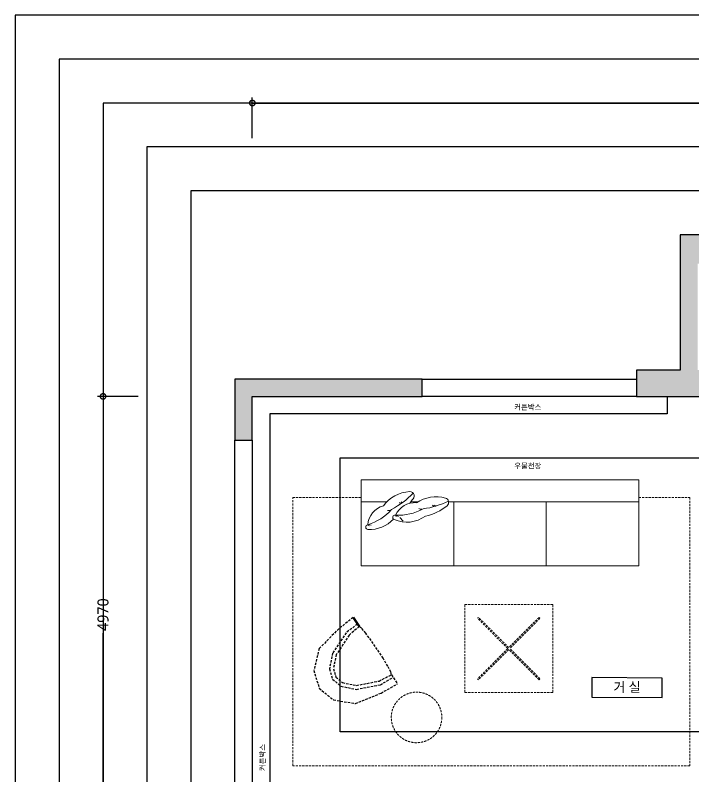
# Model space of a CAD drawing. Header units: millimetres. Extents: x -41292 to 298682, y -22072 to 33155.
# Drawn here: x -21856 to -14129, y 24484 to 33155 of the extents above; entities that cross this region are included whole.
import ezdxf

# ---------------------------------------------------------------- set-up
doc = ezdxf.new("R2010")
doc.units = ezdxf.units.MM
for name, pattern in [('( Hidden )', [0.375, 0.25, -0.125]), ('DASHED2', [0.375, 0.25, -0.125]), ('HIDDEN', [9.525, 6.35, -3.175])]:
    doc.linetypes.add(name, pattern=pattern)
doc.layers.add('009_프린트_제외', color=250, linetype='Continuous', plot=False)
for name, color, linetype in [('건축_벽체', 2, 'Continuous'), ('인테리어_가구_제작', 6, 'Continuous'), ('인테리어_기타', 8, 'Continuous'), ('인테리어_창호', 4, 'Continuous'), ('인테리어_치수_외부', 1, 'Continuous'), ('인테리어_텍스트_가구', 7, 'Continuous'), ('인테리어_텍스트_실명', 7, 'Continuous'), ('인테리어_해치_벽체', 8, 'Continuous'), ('평면_이동가구', 5, 'HIDDEN')]:
    doc.layers.add(name, color=color, linetype=linetype)
doc.layers.add('인테리어_가구_보유', color=8, linetype='DASHED2', lineweight=0)
doc.styles.add('넥슨고딕', font='@Microsoft JhengHei Light.ttf')
doc.styles.add('맑은 고딕', font='malgun.ttf')
doc.styles.add('맑은고딕', font='malgun.ttf')
doc.dimstyles.new('50', dxfattribs={"dimscale": 50, "dimtxt": 2.5, "dimasz": 2.5, "dimexe": 1.25, "dimexo": 2, "dimtad": 0, "dimdec": 0, "dimtxsty": '넥슨고딕', "dimblk": 'DOTSMALL', "dimcen": 2.5, "dimclrd": 1, "dimclre": 1, "dimclrt": 2, "dimadec": 0, "dimazin": 0, "dimtfac": 1, "dimtdec": 0, "dimtix": 1, "dimtmove": 0, "dimatfit": 3, "dimldrblk": 'DOTSMALL', "dimfxl": 1.25, "dimarcsym": 0})

# ---------------------------------------------------------------- blocks, each defined once
blk = doc.blocks.new('_DotSmall')
at = {"color": 0, "linetype": 'ByBlock', "const_width": 0.5}
blk.add_lwpolyline([(-0.0625, 0, 1), (0.0625, 0, 1)], format="xyb", close=True, dxfattribs=at)
blk = doc.blocks.new('*D165')
at = {"layer": 'Defpoints', "color": 0, "transparency": 16777216}
for p in [(-8203.7, 32154.6), (-19155.7, 31654.6), (-8203.7, 31654.6)]:
    blk.add_point(p, dxfattribs=at)
at = {"layer": '인테리어_치수_외부', "color": 1, "lineweight": -2, "transparency": 16777216}
for p, q in [((-19155.7, 31754.6), (-19155.7, 32217.1)), ((-8203.7, 31754.6), (-8203.7, 32217.1)), ((-19155.7, 32154.6), (-13917.3, 32154.6)), ((-8203.7, 32154.6), (-13442.1, 32154.6))]:
    blk.add_line(p, q, dxfattribs=at)
at = {"layer": '인테리어_치수_외부', "color": 1, "lineweight": -2, "transparency": 16777216, "xscale": 125, "yscale": 125, "zscale": 125, "rotation": 180}
blk.add_blockref('_DotSmall', (-19155.7, 32154.6), dxfattribs=at)
at = {"layer": '인테리어_치수_외부', "color": 1, "lineweight": -2, "transparency": 16777216, "xscale": 125, "yscale": 125, "zscale": 125}
blk.add_blockref('_DotSmall', (-8203.7, 32154.6), dxfattribs=at)
at = {"layer": '인테리어_치수_외부', "color": 2, "transparency": 16777216, "insert": (-13679.7, 32154.6), "char_height": 125, "attachment_point": 5, "style": '넥슨고딕'}
blk.add_mtext('10952', dxfattribs=at)
blk = doc.blocks.new('*D184')
at = {"layer": 'Defpoints', "color": 0, "transparency": 16777216}
for p in [(-20855.7, 28814.6), (-20355.7, 28814.6), (-20355.7, 23844.6)]:
    blk.add_point(p, dxfattribs=at)
at = {"layer": '인테리어_치수_외부', "color": 1, "lineweight": -2, "transparency": 16777216}
for p, q in [((-20455.7, 28814.6), (-20918.2, 28814.6)), ((-20855.7, 28814.6), (-20855.7, 26538.9)), ((-20855.7, 23844.6), (-20855.7, 26120.4)), ((-20455.7, 23844.6), (-20918.2, 23844.6))]:
    blk.add_line(p, q, dxfattribs=at)
at = {"layer": '인테리어_치수_외부', "color": 1, "lineweight": -2, "transparency": 16777216, "xscale": 125, "yscale": 125, "zscale": 125}
for p, rotation in [((-20855.7, 28814.6), 90), ((-20855.7, 23844.6), 270)]:
    blk.add_blockref('_DotSmall', p, dxfattribs=dict(at, rotation=rotation))
at = {"layer": '인테리어_치수_외부', "color": 2, "transparency": 16777216, "insert": (-20855.7, 26329.6), "char_height": 125, "attachment_point": 5, "rotation": 90, "style": '넥슨고딕'}
blk.add_mtext('4970', dxfattribs=at)
blk = doc.blocks.new('*D186')
at = {"layer": 'Defpoints', "color": 0, "transparency": 16777216}
for p in [(-20855.7, 28814.6), (-20355.7, 28814.6), (-20355.7, 23844.6)]:
    blk.add_point(p, dxfattribs=at)
at = {"layer": '인테리어_치수_외부', "color": 1, "lineweight": -2, "transparency": 16777216}
for p, q in [((-20455.7, 28814.6), (-20918.2, 28814.6)), ((-20855.7, 28814.6), (-20855.7, 26538.9)), ((-20855.7, 23844.6), (-20855.7, 26120.4)), ((-20455.7, 23844.6), (-20918.2, 23844.6))]:
    blk.add_line(p, q, dxfattribs=at)
at = {"layer": '인테리어_치수_외부', "color": 1, "lineweight": -2, "transparency": 16777216, "xscale": 125, "yscale": 125, "zscale": 125}
for p, rotation in [((-20855.7, 28814.6), 90), ((-20855.7, 23844.6), 270)]:
    blk.add_blockref('_DotSmall', p, dxfattribs=dict(at, rotation=rotation))
at = {"layer": '인테리어_치수_외부', "color": 2, "transparency": 16777216, "insert": (-20855.7, 26329.6), "char_height": 125, "attachment_point": 5, "rotation": 90, "style": '넥슨고딕'}
blk.add_mtext('4970', dxfattribs=at)
blk = doc.blocks.new('tyzzk')
at = {"layer": '인테리어_가구_보유', "color": 8, "linetype": 'Continuous', "ltscale": 100}
for p, q in [((416402.9, 241733.8), (416693.4, 241733.8)), ((416966.8, 241733.8), (417048.6, 241733.8)), ((417397.5, 241733.8), (419562.9, 241733.8)), ((417456.2, 241733.8), (417456.2, 241003.8)), ((418509.5, 241733.8), (418509.5, 241003.8)), ((416792.3, 241580.9), (416792.3, 241580.9)), ((416879.2, 241514.7, 0), (416843.7, 241555.7, 0)), ((416879.2, 241514.7, 0), (416843.7, 241555.7, 0)), ((416476.7, 241471.2), (416476.7, 241471.2))]:
    blk.add_line(p, q, dxfattribs=at)
blk.add_lwpolyline([(416402.9, 241003.8), (419562.9, 241003.8), (419562.9, 241983.8), (416402.9, 241983.8)], close=True, dxfattribs=at)
for centre, radius, start, end in [((416974.2, 241452.7), 397.3, 92.97697, 143.69973), ((416278, 242527.9), 998.3, 298.06564, 315.8328), ((416956.2, 241799.3), 50.3, 299.52608, 92.97697), ((416533.1, 242032.9), 526.9, 323.17999, 328.23053), ((417253.4, 241393.3), 397.3, 74.21523, 123.69973), ((417347.9, 241727.6), 50, 310.64274, 74.21523), ((416720.1, 241453), 244.1, 105.71289, 175.71067), ((417014.7, 241480.5), 244.1, 85.71289, 155.71067), ((416850, 241758.5), 39, 246.81011, 297.30329), ((416867.8, 241742), 15.8, 220.86444, 310.86444), ((416967, 242641.8), 998.3, 278.06564, 295.46659), ((417037.3, 242089.4), 526.9, 280.56836, 310.64274), ((417241.3, 241723.2), 39, 226.81011, 277.30329), ((417252.4, 241701.6), 15.8, 200.86444, 290.86444), ((416296.1, 242046.7), 603.2, 287.42796, 318.48913), ((416713.9, 241685.3), 52.6, 255.42543, 294.97307), ((416786.6, 241555.5), 26.1, 77.55899, 246.50325), ((416819.3, 242183.5), 603.2, 267.42796, 298.48913), ((416812.6, 241583.1), 20.5, 186.09386, 240.06598), ((416867.3, 241677.7), 118.8, 234.03639, 250.11083), ((417088.3, 241701), 52.6, 235.42543, 274.97307), ((416500.6, 241780.1), 361.4, 266.50325, 317.75802), ((416920.3, 241862.9), 361.4, 246.50325, 306.23881), ((416480.1, 241445.4), 26.1, 97.55899, 266.50325), ((416495.1, 241480.2), 20.5, 206.09386, 260.06598), ((416514.1, 241587.8), 118.8, 254.03639, 270.11083)]:
    blk.add_arc(centre, radius, start, end, dxfattribs=at)
blk = doc.blocks.new('dd')
at = {"layer": '평면_이동가구', "color": 8, "linetype": '( Hidden )', "ltscale": 100}
for points in [[(322124.5, 20377.5), (322259.7, 20509.4), (322490.9, 20683), (322721.7, 20706.1), (322896.8, 20627.5), (322997.1, 20464.4), (323003.5, 20233.8), (322860.7, 19984.7), (322743.1, 19830.2)], [(322185.4, 20323.5), (322289.8, 20428.3), (322518, 20538.4), (322684.6, 20549.7), (322786.8, 20502.2), (322846.7, 20407.6), (322856.5, 20242.5), (322776.4, 20004.6), (322682.3, 19883.9)], [(322209.6, 20302.2), (322312.4, 20394.7), (322528.4, 20499), (322677.1, 20509.1), (322759.2, 20470.9), (322807.4, 20394.9), (322816.1, 20247.9), (322740.3, 20022.8), (322658.1, 19905.3)], [(322658.1, 19905.3), (322631.9, 19914.5), (322576, 19953.9), (322501.1, 20014.2), (322417.6, 20086.1), (322336.1, 20160.2), (322267.2, 20227.2), (322221.3, 20277.8), (322208.9, 20302.8)], [(322658.1, 19905.3), (322743.1, 19830.2)]]:
    blk.add_lwpolyline(points, dxfattribs=at)
at = {"layer": '평면_이동가구', "color": 8, "linetype": 'Continuous', "lineweight": 100, "ltscale": 300, "flags": 128}
blk.add_lwpolyline([(322124.5, 20377.5), (322209.6, 20302.2)], dxfattribs=at)

msp = doc.modelspace()

# ---------------------------------------------------------------- hatches: boundary and pattern name
at = {"layer": '인테리어_해치_벽체'}
h = msp.add_hatch(color=256, dxfattribs=at)
h.dxf.hatch_style = 1
h.paths.add_polyline_path([(-13633.71, 30324.65), (-13633.71, 29114.65), (-14083.71, 29114.65), (-14083.71, 30324.65)], flags=16)
h.paths.add_polyline_path([(-14780.71, 29114.65), (-14780.71, 28814.65), (-10443.71, 28814.65), (-10443.71, 29324.65), (-13483.71, 29324.65), (-13483.71, 30324.65), (-12561.71, 30324.65), (-12561.71, 30654.65), (-14283.71, 30654.65), (-14283.71, 29114.65)])
h = msp.add_hatch(color=256, dxfattribs=at)
h.dxf.hatch_style = 1
h.paths.add_polyline_path([(-19155.71, 28314.65), (-19155.71, 28814.65), (-17220.71, 28814.65), (-17220.71, 29011.65), (-19355.71, 29011.65), (-19355.71, 28314.65)])

# ---------------------------------------------------------------- linework, layer by layer
at = {"layer": '009_프린트_제외'}
for points in [[(-21855.71, 16684.65), (2654.29, 16684.65), (2654.29, 33154.65), (-21855.71, 33154.65)], [(-21355.71, 17184.65), (2154.29, 17184.65), (2154.29, 32654.65), (-21355.71, 32654.65)], [(-20855.71, 17684.65), (1654.29, 17684.65), (1654.29, 32154.65), (-20855.71, 32154.65)], [(-20355.71, 18184.65), (1154.29, 18184.65), (1154.29, 31654.65), (-20355.71, 31654.65)], [(-19855.71, 18684.65), (654.29, 18684.65), (654.29, 31154.65), (-19855.71, 31154.65)]]:
    msp.add_lwpolyline(points, close=True, dxfattribs=at)
at = {"layer": '건축_벽체'}
for points in [[(-14780.71, 29114.65), (-14780.71, 28814.65), (-10443.71, 28814.65), (-10443.71, 29324.65), (-13483.71, 29324.65), (-13483.71, 30324.65), (-12561.71, 30324.65), (-12561.71, 30654.65), (-14283.71, 30654.65), (-14283.71, 29114.65)], [(-19155.71, 28314.65), (-19155.71, 28814.65), (-17220.71, 28814.65), (-17220.71, 29011.65), (-19355.71, 29011.65), (-19355.71, 28314.65)]]:
    msp.add_lwpolyline(points, close=True, dxfattribs=at)
at = {"layer": '인테리어_가구_보유', "color": 8, "linetype": '( Hidden )', "ltscale": 100}
for p, q in [((-16590.6, 26288.39), (-16579.99, 26299)), ((-16245.9, 25943.69), (-16590.6, 26288.39)), ((-16235.3, 25954.3), (-16579.99, 26299)), ((-15890.6, 26299), (-16235.3, 25954.3)), ((-15879.99, 26288.39), (-16224.69, 25943.69)), ((-15890.6, 26299), (-15879.99, 26288.39)), ((-16245.9, 25943.69), (-16590.6, 25599)), ((-16235.3, 25933.09), (-16579.99, 25588.39)), ((-15890.6, 25588.39), (-16235.3, 25933.09)), ((-15879.99, 25599), (-16224.69, 25943.69))]:
    msp.add_line(p, q, dxfattribs=at)
for points in [[(-14754.99, 27664.65), (-14173.98, 27664.65), (-14173.98, 24609.11), (-18696, 24609.11)], [(-18696, 24609.11), (-18696, 27664.65), (-17914.99, 27664.65)]]:
    msp.add_lwpolyline(points, dxfattribs=at)
msp.add_lwpolyline([(-16735.3, 26443.69), (-15735.3, 26443.69), (-15735.3, 25443.69), (-16735.3, 25443.69)], close=True, dxfattribs=at)
msp.add_circle((-17285.55, 25159.42), 287.85, dxfattribs=at)
at = {"layer": '인테리어_가구_제작'}
msp.add_lwpolyline([(-14430.71, 28814.65), (-14430.71, 28614.65), (-18955.71, 28614.65), (-18955.71, 23814.65)], dxfattribs=at)
msp.add_lwpolyline([(-18155.71, 28114.65), (-10253.71, 28114.65), (-10253.71, 24994.65), (-18155.71, 24994.65)], close=True, dxfattribs=at)
at = {"layer": '인테리어_창호'}
for points in [[(-17220.71, 29011.65), (-14780.71, 29011.65), (-14780.71, 28814.65), (-17220.71, 28814.65)], [(-19355.71, 28314.65), (-19155.71, 28314.65), (-19155.71, 24414.65), (-19355.71, 24414.65)]]:
    msp.add_lwpolyline(points, close=True, dxfattribs=at)
at = {"layer": '인테리어_텍스트_실명', "color": 3, "linetype": 'Continuous'}
msp.add_lwpolyline([(-14489.33, 25607.72), (-15289.21, 25612.25), (-15289.21, 25389.31), (-14489.33, 25384.78)], close=True, dxfattribs=at)
at = {"layer": '평면_이동가구', "color": 8, "linetype": '( Hidden )', "ltscale": 100}
for p, q in [((-16579.99, 25588.39), (-16590.6, 25599)), ((-15890.6, 25588.39), (-15879.99, 25599))]:
    msp.add_line(p, q, dxfattribs=at)

# ---------------------------------------------------------------- block references
msp.add_blockref('tyzzk', (-434317.86, -214119.19))
at = {"layer": '인테리어_가구_보유', "linetype": 'Continuous', "xscale": -1.1, "yscale": 1.1, "zscale": 1.1, "rotation": 82.24898224607647}
msp.add_blockref('dd', (51991.68, 374373.51), dxfattribs=at)

# ---------------------------------------------------------------- texts
at = {"layer": '인테리어_기타', "color": 0, "style": '맑은 고딕'}
msp.add_text('커튼박스', height=60, rotation=90.050093, dxfattribs=at).set_placement((-19009.28, 24548.66))
at = {"layer": '인테리어_텍스트_가구', "linetype": 'Continuous', "style": '맑은 고딕'}
for s, p in [('커튼박스', (-16173.33, 28662.21)), ('우물천장', (-16173.33, 27993.15))]:
    msp.add_text(s, height=60, rotation=0.050093, dxfattribs=at).set_placement(p)
at = {"layer": '인테리어_텍스트_실명', "color": 3, "linetype": 'Continuous', "insert": (-14889.27, 25498.52), "char_height": 108.75, "width": 1096.1135, "attachment_point": 5, "style": '맑은고딕'}
msp.add_mtext('거 실', dxfattribs=at)

# ---------------------------------------------------------------- dimensions: what is measured, and where the dimension line sits
at = {"layer": '인테리어_치수_외부', "color": 0}
dim = msp.add_linear_dim(base=(-8203.71, 32154.65), p1=(-19155.71, 31654.65), p2=(-8203.71, 31654.65), dimstyle='50', dxfattribs=at)
dim.commit()
dim.dimension.update_dxf_attribs({"geometry": '*D165', "text_midpoint": (-13679.71, 32154.65)})
for picture in ['*D184', '*D186']:
    dim = msp.add_linear_dim(base=(-20855.71, 28814.65), p1=(-20355.71, 23844.65), p2=(-20355.71, 28814.65), angle=270, dimstyle='50', dxfattribs=at)
    dim.commit()
    dim.dimension.update_dxf_attribs({"geometry": picture, "text_midpoint": (-20855.71, 26329.65)})

doc.saveas('drawing.dxf')
